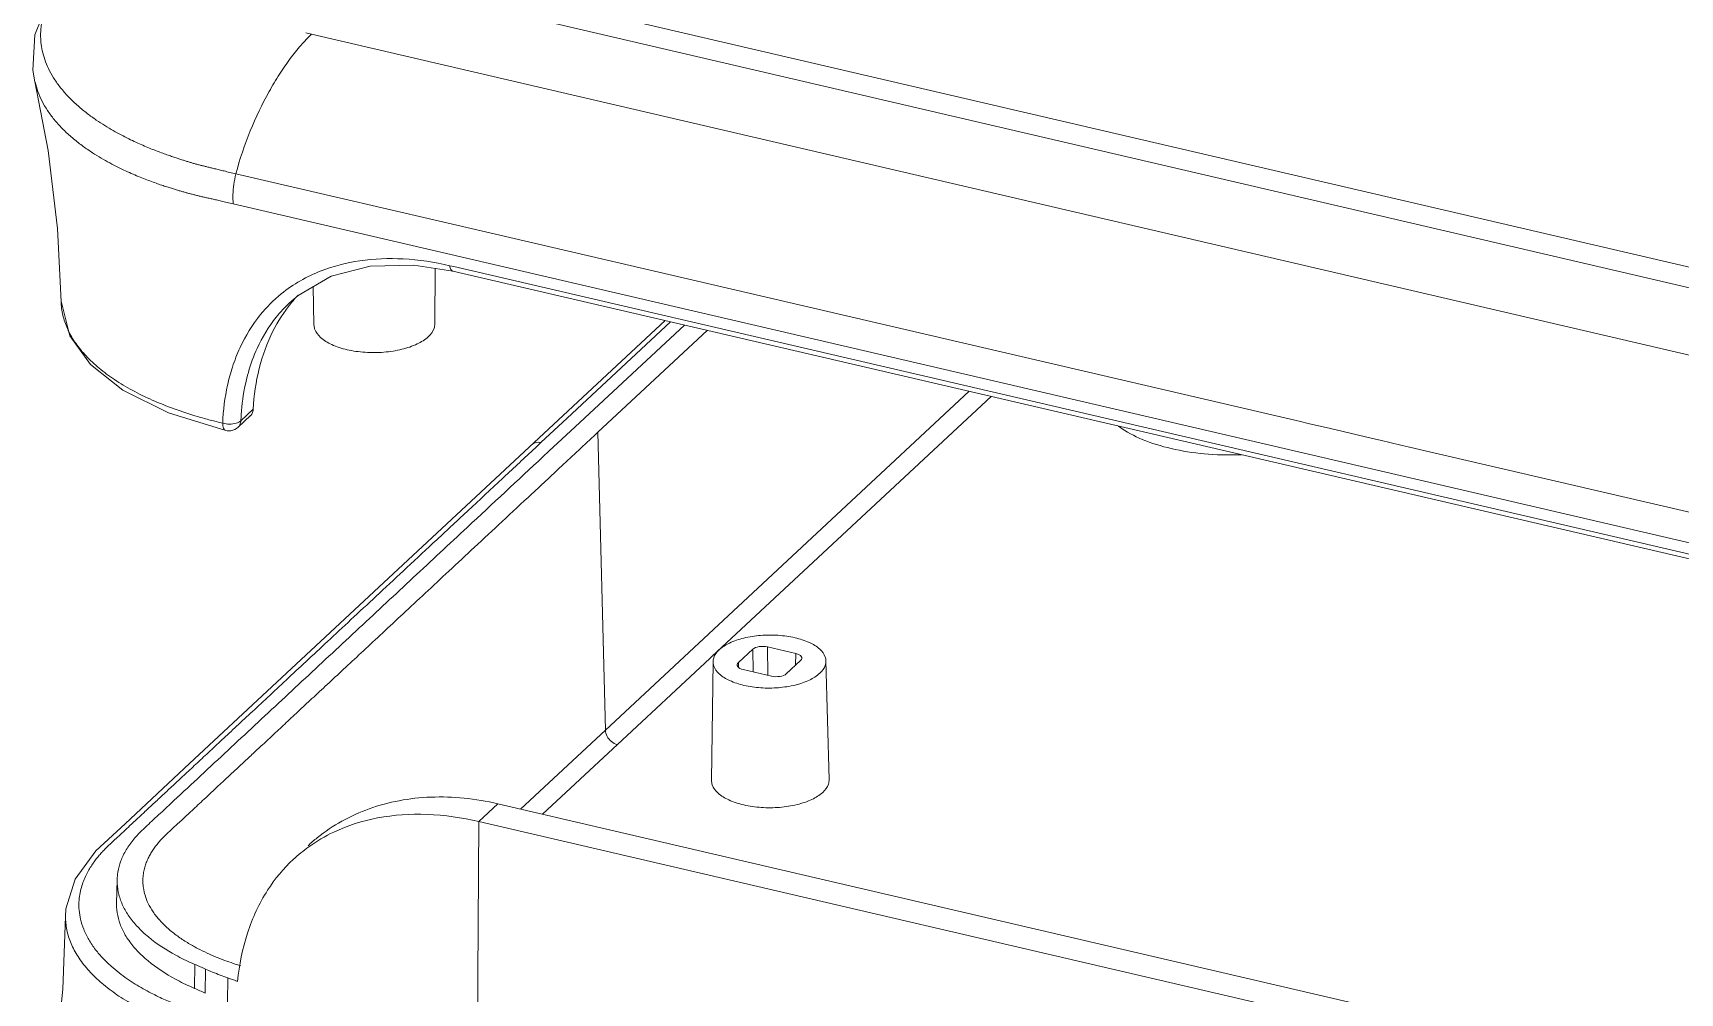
# Model space of a CAD drawing. Header units: millimetres. Extents: x 3219 to 3653, y 1046 to 1347.
# Drawn here: x 3368.59 to 3414.55, y 1107.05 to 1133.85 of the extents above; entities that cross this region are included whole.
import ezdxf

# ---------------------------------------------------------------- set-up
doc = ezdxf.new("R2010")
doc.units = ezdxf.units.MM
doc.layers.add('from', color=7, linetype='Continuous', lineweight=13)

# ---------------------------------------------------------------- blocks, each defined once
blk = doc.blocks.new('*u51')
at = {"color": 7, "linetype": 'Continuous'}
for p, q in [((-129.93, 102.086), (-130.453, 100.786)), ((-8.831, 78.153), (-110.455, 101.817)), ((-9.7, 77.588), (-111.325, 101.252)), ((-130.453, 100.786), (-130.525, 99.474)), ((-120.162, 100.806), (-110.854, 98.639)), ((-130.525, 99.474), (-130.452, 99.041)), ((-130.452, 99.041), (-130.454, 99.05)), ((-130.454, 99.05), (-129.965, 96.488)), ((-110.854, 98.639), (-9.229, 74.974)), ((-129.965, 96.488), (-129.615, 93.574)), ((-113.686, 93.452), (-122.974, 95.615)), ((-8.076, 67.718), (-123.072, 94.497)), ((-129.615, 93.574), (-129.478, 90.869)), ((-83.366, 86.392), (-113.686, 93.452)), ((-119.429, 91.801), (-117.974, 92.18)), ((-117.974, 92.18), (-116.358, 92.221)), ((-116.358, 92.221), (-114.908, 91.995)), ((-115.568, 92.098), (-115.573, 90.032)), ((-115.017, 92.196), (-114.87, 92.161)), ((-114.908, 91.995), (-15.923, 68.945)), ((-114.87, 92.161), (-16.032, 69.146)), ((-120.66, 91.092), (-119.429, 91.801)), ((-120.097, 91.416), (-120.073, 89.999)), ((-129.478, 90.872), (-129.478, 90.869)), ((-129.478, 90.872), (-129.159, 89.59)), ((-120.979, 90.819), (-120.66, 91.092)), ((-120.979, 90.819), (-120.972, 90.825)), ((-107.008, 90.155), (-124.7, 73.666)), ((-110.654, 86.517), (-106.803, 90.108)), ((-129.159, 89.59), (-128.38, 88.516)), ((-106.292, 89.989), (-110.358, 86.199)), ((-109.505, 86), (-105.439, 89.79)), ((-128.38, 88.516), (-127.182, 87.568)), ((-127.182, 87.568), (-125.481, 86.72)), ((-109.23, 74.914), (-95.702, 87.523)), ((-105.257, 77.662), (-94.882, 87.332)), ((-125.481, 86.72), (-123.351, 86.063)), ((-122.43, 86.616), (-122.894, 86.184)), ((-122.331, 86.851), (-122.789, 86.423)), ((-111.625, 85.613), (-110.654, 86.517)), ((-123.351, 86.063), (-123.351, 86.063)), ((-122.894, 86.184), (-122.892, 86.185)), ((-111.328, 85.294), (-110.357, 86.199)), ((-109.23, 74.914), (-109.505, 86)), ((-83.087, 86.327), (-83.366, 86.392)), ((-82.257, 86.134), (-83.087, 86.327)), ((-81.777, 86.022), (-82.257, 86.134)), ((-80.691, 85.769), (-81.777, 86.022)), ((-111.843, 85.409), (-111.625, 85.613)), ((-111.546, 85.091), (-111.328, 85.294)), ((-80.411, 85.704), (-80.691, 85.769)), ((-79.582, 85.511), (-80.411, 85.704)), ((-79.365, 85.46), (-79.582, 85.511)), ((-79.101, 85.399), (-79.365, 85.46)), ((-47.696, 78.086), (-79.101, 85.399)), ((-104.282, 77.425), (-103.75, 77.921)), ((-103.737, 77.081), (-103.75, 77.921)), ((-103.197, 78.009), (-102.147, 77.765)), ((-103.18, 76.951), (-103.197, 78.009)), ((-108.781, 74.377), (-105.34, 77.584)), ((-105.34, 77.584), (-105.257, 77.662)), ((-105.28, 73.046), (-105.224, 77.459)), ((-104.277, 77.252), (-104.282, 77.425)), ((-101.966, 77.506), (-102.499, 77.01)), ((-102.155, 77.33), (-102.147, 77.765)), ((-100.905, 73.078), (-101.025, 77.49)), ((-103.052, 76.921), (-104.102, 77.166)), ((-112.384, 71.975), (-109.23, 74.914)), ((-111.563, 71.784), (-108.781, 74.377)), ((-124.7, 73.666), (-127.099, 71.43)), ((-113.229, 72.172), (-113.935, 71.513)), ((-14.244, 49.122), (-113.229, 72.172)), ((-127.099, 71.43), (-128.18, 70.416)), ((-114.056, 53.642), (-113.935, 71.513)), ((-113.935, 71.513), (-14.95, 48.463)), ((-128.18, 70.416), (-128.96, 69.365)), ((-128.96, 69.365), (-129.297, 68.263)), ((-127.393, 69.346), (-127.413, 68.464)), ((-129.297, 68.263), (-129.312, 67.974)), ((-129.312, 67.977), (-129.41, 65.269)), ((-129.312, 67.974), (-129.312, 67.977)), ((-124.506, 66.197), (-124.513, 65.304)), ((-124.11, 66.024), (-124.115, 65.129)), ((-123.277, 65.694), (-123.284, 64.8)), ((-129.41, 65.269), (-129.719, 62.35))]:
    blk.add_line(p, q, dxfattribs=at)
for centre, radius, start, end in [((-116.748, 115.098), 14.694, 255.72994, 256.56577), ((-117.904, 86.975), 5.371, 119.8008, 129.02743), ((-116.717, 87.378), 5.423, 139.12059, 141.00603), ((-116.745, 87.401), 5.387, 136.63635, 139.11698), ((-114.17, 86.089), 8.626, 176.2225, 177.77882), ((-123.235, 86.551), 0.501, 256.6317, 278.44663), ((-123.234, 86.548), 0.499, 278.44167, 313.32742), ((-116.905, 65.878), 5.772, 125.61846, 133.00035), ((-143.738, 21.748), 48.431, 66.09227, 66.60262), ((-100.431, 130.288), 68.515, 250.52211, 250.84738), ((-143.741, 20.813), 48.468, 66.11278, 66.62685)]:
    blk.add_arc(centre, radius, start, end, dxfattribs=at)
for centre, ratio, start_param, end_param in [((-103.383, 77.836), 0.470141, 1.098141, 2.668633), ((-103.915, 77.339), 0.469909, 2.668658, 4.23915), ((-102.333, 77.591), 0.469909, 5.810251, 7.380743), ((-102.866, 77.095), 0.470141, -2.043451, -0.47296)]:
    blk.add_ellipse(centre, major_axis=(0.412, 0.003), ratio=ratio, start_param=start_param, end_param=end_param, dxfattribs=at)
for points, start_tangent, end_tangent in [([(-122.974, 95.615), (-123.205, 95.67), (-123.413, 95.72), (-123.599, 95.766), (-123.766, 95.806), (-123.915, 95.842), (-124.052, 95.875), (-124.181, 95.906), (-124.306, 95.937), (-124.43, 95.97), (-124.553, 96.004), (-124.675, 96.04), (-124.797, 96.077), (-124.922, 96.117), (-125.056, 96.16), (-125.202, 96.208), (-125.365, 96.264), (-125.546, 96.327), (-125.745, 96.399), (-125.962, 96.481), (-126.193, 96.572), (-126.436, 96.675), (-126.693, 96.789), (-126.962, 96.917), (-127.245, 97.062), (-127.541, 97.224), (-127.848, 97.407), (-128.169, 97.616), (-128.504, 97.859), (-128.848, 98.142), (-129.175, 98.453), (-129.463, 98.776), (-129.707, 99.109), (-129.905, 99.446), (-130.057, 99.785), (-130.161, 100.12), (-130.219, 100.434), (-130.239, 100.714), (-130.232, 100.963), (-130.206, 101.188), (-130.164, 101.393), (-130.112, 101.58), (-130.053, 101.75), (-129.989, 101.905), (-129.923, 102.045), (-129.856, 102.172), (-129.814, 102.247)], (-0.973838, 0.227243), (0.504852, 0.863206)), ([(-122.974, 95.615), (-122.44, 97.216), (-121.739, 98.675), (-121.352, 99.323), (-120.953, 99.902), (-120.553, 100.4), (-120.162, 100.806)], (0.249599, 0.968349), (0.731534, 0.681805)), ([(-123.072, 94.497), (-123.305, 94.55), (-123.512, 94.598), (-123.697, 94.641), (-123.86, 94.678), (-124.006, 94.711), (-124.14, 94.742), (-124.27, 94.772), (-124.401, 94.803), (-124.533, 94.835), (-124.664, 94.869), (-124.792, 94.904), (-124.918, 94.94), (-125.047, 94.977), (-125.183, 95.017), (-125.333, 95.063), (-125.499, 95.116), (-125.684, 95.176), (-125.889, 95.246), (-126.112, 95.326), (-126.35, 95.416), (-126.602, 95.516), (-126.868, 95.629), (-127.147, 95.756), (-127.44, 95.9), (-127.746, 96.061), (-128.064, 96.244), (-128.395, 96.454), (-128.743, 96.7), (-129.099, 96.987), (-129.438, 97.304), (-129.734, 97.635), (-129.985, 97.977), (-130.188, 98.324), (-130.342, 98.675), (-130.447, 99.022), (-130.452, 99.041)], (-0.974614, 0.223891), (-0.222165, 0.975009)), ([(-122.974, 95.615), (-123.052, 95.222), (-123.086, 94.841), (-123.072, 94.497)], (-0.247131, -0.968982), (0.116539, -0.993186)), ([(-120.573, 91.636), (-119.802, 92.005), (-118.366, 92.38), (-116.75, 92.448), (-115.017, 92.196)], (0.867188, 0.497981), (0.973972, -0.226666)), ([(-115.017, 92.196), (-114.974, 92.049), (-114.908, 91.996)], (0.109006, -0.994041), (0.956914, -0.290373)), ([(-129.478, 90.869), (-129.475, 90.8), (-129.4, 90.295), (-129.218, 89.795), (-129.215, 89.787)], (0.017108, -0.999854), (0.429321, -0.903152)), ([(-123.103, 88.424), (-122.82, 89.147), (-122.067, 90.367), (-121.286, 91.148)], (0.309466, 0.95091), (0.776703, 0.629868)), ([(-122.512, 88.226), (-122.186, 89.119), (-121.472, 90.286), (-120.979, 90.819)], (0.273201, 0.961957), (0.73026, 0.683169)), ([(-122.331, 86.851), (-122.107, 88.373), (-121.596, 89.759), (-120.932, 90.79)], (0.052972, 0.998596), (0.629276, 0.777182)), ([(-129.215, 89.787), (-128.934, 89.307), (-128.548, 88.836), (-128.066, 88.384), (-127.491, 87.958), (-126.83, 87.56), (-126.088, 87.196), (-125.273, 86.868), (-124.392, 86.579), (-123.93, 86.451), (-123.465, 86.336)], (0.429321, -0.903152), (0.97269, -0.23211)), ([(-118.841, 89.071), (-119.411, 89.262), (-119.826, 89.527), (-120.045, 89.841), (-120.071, 89.999)], (-0.973942, 0.226795), (-0.015461, 0.99988)), ([(-115.576, 90.032), (-115.6, 89.869), (-115.817, 89.553), (-116.23, 89.283), (-116.798, 89.085), (-117.467, 88.978), (-118.171, 88.973), (-118.841, 89.071)], (-0.001966, -0.999998), (-0.973942, 0.226795)), ([(-123.465, 86.336), (-123.285, 87.756), (-123.103, 88.424)], (0.040483, 0.99918), (0.309466, 0.95091)), ([(-122.777, 86.657), (-122.622, 87.786), (-122.512, 88.226)], (0.065956, 0.997823), (0.273201, 0.961957)), ([(-122.789, 86.424), (-122.963, 86.333)], (-0.72528, -0.688454), (-0.960441, -0.278483)), ([(-122.892, 86.185), (-122.826, 86.274), (-122.789, 86.424)], (0.724227, 0.689561), (0.043821, 0.999039)), ([(-122.331, 86.851), (-122.369, 86.7), (-122.431, 86.615)], (-0.052972, -0.998596), (-0.729246, -0.684251)), ([(-109.505, 86), (-110.782, 84.81), (-111.97, 83.703), (-113.074, 82.674), (-114.099, 81.718), (-115.051, 80.831), (-115.936, 80.006), (-116.758, 79.24), (-117.523, 78.527), (-118.233, 77.865), (-118.894, 77.249), (-119.508, 76.677), (-120.078, 76.146), (-120.608, 75.652), (-121.1, 75.193), (-121.558, 74.767), (-121.982, 74.371), (-122.377, 74.003), (-122.743, 73.662), (-123.083, 73.345), (-123.398, 73.051), (-123.691, 72.779), (-123.962, 72.526), (-124.213, 72.292), (-124.446, 72.075), (-124.662, 71.873), (-124.863, 71.685), (-125.048, 71.513), (-125.217, 71.357), (-125.372, 71.214), (-125.518, 71.076), (-125.658, 70.941), (-125.79, 70.803), (-125.91, 70.661), (-126.018, 70.519), (-126.114, 70.374), (-126.199, 70.225), (-126.274, 70.068), (-126.338, 69.899), (-126.39, 69.716), (-126.425, 69.513), (-126.437, 69.288), (-126.436, 69.258)], (-0.731534, -0.681805), (0.027072, -0.999633)), ([(-123.211, 86.3), (-123.465, 86.336)], (-0.999977, 0.00685), (-0.960933, 0.276781)), ([(-123.465, 86.336), (-123.432, 86.145), (-123.351, 86.063)], (0.087614, -0.996155), (0.970409, -0.241465)), ([(-122.963, 86.333), (-123.211, 86.3)], (-0.960441, -0.278483), (-0.999977, 0.00685)), ([(-90.146, 86.222), (-90.107, 86.194), (-89.258, 85.733), (-88.181, 85.392), (-86.95, 85.195), (-85.648, 85.156), (-85.569, 85.158)], (0.805833, -0.592142), (0.999261, 0.038449)), ([(-123.072, 64.042), (-123.281, 64.093), (-123.476, 64.142), (-123.669, 64.193), (-123.869, 64.249), (-124.082, 64.312), (-124.302, 64.381), (-124.517, 64.452), (-124.727, 64.525), (-124.934, 64.6), (-125.144, 64.681), (-125.364, 64.772), (-125.601, 64.874), (-125.858, 64.993), (-126.133, 65.13), (-126.424, 65.288), (-126.723, 65.465), (-127.021, 65.661), (-127.32, 65.88), (-127.619, 66.129), (-127.913, 66.414), (-128.196, 66.743), (-128.448, 67.118), (-128.638, 67.508), (-128.753, 67.875), (-128.807, 68.21), (-128.813, 68.517), (-128.783, 68.798), (-128.724, 69.059), (-128.644, 69.298), (-128.55, 69.515), (-128.446, 69.71), (-128.336, 69.887), (-128.223, 70.047), (-128.111, 70.192), (-127.999, 70.323), (-127.88, 70.452), (-127.741, 70.59), (-127.574, 70.75), (-127.379, 70.931), (-127.159, 71.135), (-126.915, 71.362), (-126.649, 71.611), (-126.357, 71.882), (-126.039, 72.179), (-125.691, 72.503), (-125.313, 72.855), (-124.905, 73.235), (-124.468, 73.643), (-124, 74.079), (-123.495, 74.55), (-122.948, 75.059), (-122.357, 75.611), (-121.716, 76.208), (-121.022, 76.855), (-120.271, 77.554), (-119.46, 78.31), (-118.584, 79.127), (-117.636, 80.01), (-116.612, 80.965), (-115.505, 81.997), (-114.308, 83.112), (-113.017, 84.316), (-111.843, 85.409)], (-0.972696, 0.232083), (0.731534, 0.681805)), ([(-111.962, 85.537), (-111.846, 85.606), (-111.625, 85.613)], (0.73563, 0.677384), (0.973942, -0.226795)), ([(-127.393, 69.346), (-127.367, 69.629), (-127.255, 70.044), (-127.057, 70.454), (-126.774, 70.853), (-126.605, 71.044), (-126.51, 71.14), (-126.403, 71.244), (-125.912, 71.702), (-125.407, 72.172), (-124.405, 73.106), (-123.401, 74.042), (-122.398, 74.977), (-120.391, 76.847), (-118.384, 78.717), (-116.378, 80.588), (-114.371, 82.458), (-111.546, 85.091)], (0.022823, 0.99974), (0.731534, 0.681805)), ([(-102.174, 78.351), (-102.799, 78.442), (-103.456, 78.438), (-104.081, 78.339), (-104.612, 78.154), (-104.997, 77.902), (-105.199, 77.606), (-105.222, 77.459)], (-0.973942, 0.226795), (-0.010681, -0.999943)), ([(-101.027, 77.49), (-101.051, 77.633), (-101.255, 77.926), (-101.642, 78.173), (-102.174, 78.351)], (-0.024178, 0.999708), (-0.973942, 0.226795)), ([(-105.222, 77.459), (-105.198, 77.298), (-104.994, 77.005), (-104.607, 76.758), (-104.075, 76.58)], (-0.010681, -0.999943), (0.973942, -0.226795)), ([(-104.075, 76.58), (-103.449, 76.488), (-102.792, 76.493), (-102.168, 76.592), (-101.637, 76.777), (-101.252, 77.029), (-101.05, 77.324), (-101.027, 77.49)], (0.973942, -0.226795), (-0.024178, 0.999708)), ([(-108.781, 74.377), (-109.002, 74.486), (-109.166, 74.682), (-109.23, 74.914)], (-0.973942, 0.226795), (-0.02476, 0.999693)), ([(-105.277, 73.046), (-105.252, 72.877), (-105.039, 72.573), (-104.636, 72.315), (-104.082, 72.13)], (-0.010631, -0.999943), (0.973942, -0.226795)), ([(-104.082, 72.13), (-103.431, 72.035), (-102.747, 72.039), (-102.096, 72.143), (-101.544, 72.335), (-101.142, 72.598), (-100.932, 72.906), (-100.908, 73.078)], (0.973942, -0.226795), (-0.02422, 0.999707)), ([(-120.291, 70.612), (-119.948, 70.91), (-119.037, 71.524), (-118.014, 71.987), (-116.903, 72.288), (-115.719, 72.42), (-114.487, 72.381), (-113.229, 72.172)], (0.731478, 0.681865), (0.973942, -0.226796)), ([(-120.267, 70.57), (-119.33, 71.121), (-117.703, 71.645), (-115.863, 71.777), (-113.935, 71.513)], (0.812553, 0.582887), (0.973942, -0.226797)), ([(-122.91, 65.565), (-122.543, 67.363), (-121.796, 68.955), (-120.842, 70.099)], (0.095688, 0.995411), (0.731338, 0.682016)), ([(-124.506, 66.197), (-124.598, 66.237), (-125.209, 66.538), (-126.229, 67.217), (-126.627, 67.589), (-126.944, 67.979), (-127.179, 68.381), (-127.329, 68.793), (-127.391, 69.21), (-127.393, 69.346)], (-0.917789, 0.397069), (0.022823, 0.99974)), ([(-126.436, 69.258), (-126.417, 69.039), (-126.355, 68.766), (-126.238, 68.468), (-126.056, 68.153), (-125.807, 67.836), (-125.5, 67.533), (-125.153, 67.254), (-124.781, 67.006), (-124.405, 66.793), (-124.046, 66.616), (-123.712, 66.47), (-123.394, 66.345), (-123.076, 66.234), (-122.792, 66.143)], (0.027072, -0.999633), (0.956226, -0.292631)), ([(-127.413, 68.464), (-127.411, 68.327), (-127.348, 67.909), (-127.198, 67.496), (-126.963, 67.092), (-126.644, 66.702), (-126.245, 66.329), (-125.223, 65.647), (-124.609, 65.346), (-124.513, 65.304)], (-0.02268, -0.999743), (0.917951, -0.396694)), ([(-123.299, 63.395), (-123.764, 63.51), (-124.226, 63.639), (-125.107, 63.927), (-125.922, 64.255), (-126.664, 64.62), (-127.325, 65.017), (-127.9, 65.444), (-128.383, 65.895), (-128.768, 66.367), (-129.052, 66.855), (-129.234, 67.354), (-129.31, 67.86), (-129.312, 67.974)], (-0.972691, 0.232104), (0.001895, 0.999998)), ([(-123.277, 65.694), (-123.563, 65.799), (-123.841, 65.909), (-124.11, 66.024)], (-0.942766, 0.333454), (-0.914183, 0.405301))]:
    blk.add_spline(points, degree=3, dxfattribs=dict(at, start_tangent=start_tangent, end_tangent=end_tangent))

msp = doc.modelspace()

# ---------------------------------------------------------------- block references
at = {"layer": 'from', "xscale": 0.75, "yscale": 0.75, "zscale": 0.75}
msp.add_blockref('*u51', (3466.486, 1058.204), dxfattribs=at)

doc.saveas('drawing.dxf')
